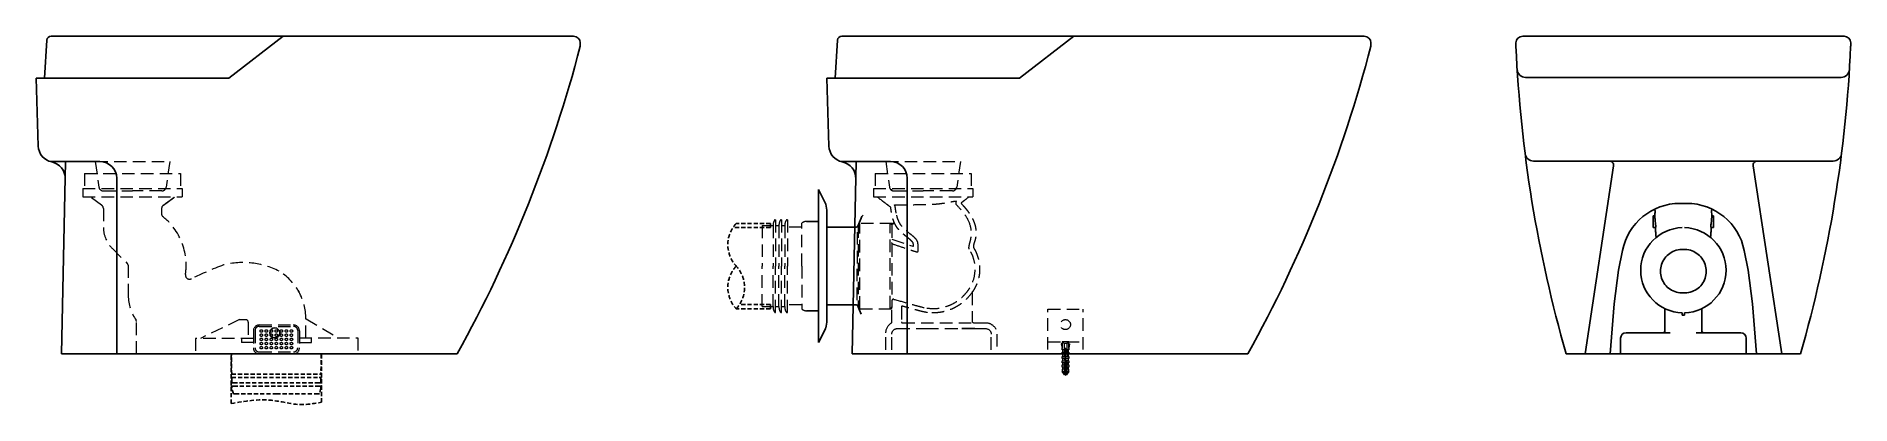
# Model space of a CAD drawing. Extents: x -7692 to 9871, y -72 to 2456.
# Drawn here: x 7703 to 9871, y 280 to 721 of the extents above.
import ezdxf

# ---------------------------------------------------------------- set-up
doc = ezdxf.new("R2010")
doc.units = 0
doc.header["$LTSCALE"] = 20
doc.header["$MEASUREMENT"] = 0
doc.linetypes.add('HIDDEN', pattern=[0.375, 0.25, -0.125])
doc.layers.get('0').update_dxf_attribs({"linetype": 'CONTINUOUS'})
doc.layers.add('3', color=3, linetype='CONTINUOUS')

msp = doc.modelspace()

# ---------------------------------------------------------------- linework, layer by layer
at = {"color": 7}
for p, q in [((7712.7, 671), (7715.4, 716.3)), ((7720.4, 721), (8344.7, 721)), ((7997.7, 721), (7932.7, 671)), ((8343.7, 721), (8343.7, 721)), ((8657.5, 671), (8660.2, 716.3)), ((8665.2, 721), (9289.5, 721)), ((8942.5, 721), (8877.5, 671)), ((9288.5, 721), (9288.5, 721)), ((9670.9, 721), (9478.9, 721)), ((9670.9, 721), (9862.9, 721)), ((9679.9, 721), (9775.9, 721)), ((8352.7, 713), (8352.7, 709)), ((9297.5, 713), (9297.5, 709)), ((9470.9, 713), (9470.9, 709)), ((9870.9, 713), (9870.9, 709)), ((7932.7, 671), (7702.7, 671)), ((7702.7, 671), (7705.1, 589.5)), ((8877.5, 671), (8647.5, 671)), ((8647.5, 671), (8649.8, 589.5)), ((9482.3, 671.7), (9859.4, 671.7)), ((7719.6, 571), (7778.8, 571)), ((7737.7, 571), (7732.7, 341)), ((8664.3, 571), (8723.5, 571)), ((8682.5, 571), (8677.5, 341)), ((9491.7, 571.7), (9850.1, 571.7)), ((9553.4, 341), (9587.5, 565.9)), ((9788.4, 341), (9754.3, 565.9)), ((7798.8, 551), (7798.8, 516.4)), ((8743.5, 551), (8743.5, 516.4)), ((8637.5, 446), (8637.5, 537.5)), ((8646.1, 520.1), (8637.5, 537.5)), ((9666.8, 521), (9670.9, 521)), ((9675, 521), (9670.9, 521)), ((7798.8, 516.4), (7798.8, 341)), ((8637.5, 499.5), (8622.9, 499.5)), ((8647.5, 446), (8647.5, 510.6)), ((8688.3, 503.4), (8684.3, 493.7)), ((8743.5, 516.4), (8743.5, 341)), ((9637, 506.1), (9634.7, 506.1)), ((9634.7, 506.1), (9634.7, 492.3)), ((9707.1, 506.1), (9704.8, 506.1)), ((9707.1, 506.1), (9707.1, 492.3)), ((8647.5, 492.5), (8647.5, 492.5)), ((8682.5, 492.5), (8647.5, 492.5)), ((8647.7, 492.5), (8647.5, 492.5)), ((9634.7, 492.3), (9637.8, 492.3)), ((9704, 492.3), (9707.1, 492.3)), ((9593.4, 441), (9598.1, 464.7)), ((9748.4, 441), (9743.6, 464.7)), ((8637.5, 446), (8637.5, 354.5)), ((8647.5, 446), (8647.5, 381.4)), ((9588.4, 401), (9593.4, 441)), ((9753.4, 401), (9748.4, 441)), ((8637.5, 392.5), (8622.9, 392.5)), ((8647.5, 399.5), (8647.5, 399.5)), ((8647.7, 399.5), (8647.5, 399.5)), ((8682.5, 399.5), (8647.5, 399.5)), ((8688.3, 388.5), (8684.3, 398.2)), ((9583.4, 341), (9588.4, 401)), ((9648.9, 395), (9648.9, 368.3)), ((9692.9, 395), (9692.9, 368.3)), ((9758.4, 341), (9753.4, 401)), ((8646.1, 371.9), (8637.5, 354.5)), ((9669.4, 389.5), (9669.4, 387.2)), ((9669.4, 387.2), (9670.9, 387.2)), ((9672.4, 387.2), (9670.9, 387.2)), ((9672.4, 389.5), (9672.4, 387.2)), ((9595.9, 341), (9595.9, 359.8)), ((9623.1, 366.3), (9602.4, 366.3)), ((9655.3, 366.3), (9623.1, 366.3)), ((9686.4, 366.3), (9718.6, 366.3)), ((9718.6, 366.3), (9739.4, 366.3)), ((9745.9, 341), (9745.9, 359.8)), ((8205.7, 341), (7732.7, 341)), ((7996.7, 341), (8079.4, 341)), ((9150.5, 341), (8677.5, 341)), ((9810.9, 341), (9530.9, 341))]:
    msp.add_line(p, q, dxfattribs=at)
at = {"linetype": 'HIDDEN'}
for p, q in [((8580, 492), (8535.2, 492)), ((8580, 497), (8539.1, 497)), ((8580, 492), (8580, 497)), ((8580, 394.9), (8539.1, 394.9)), ((8580, 399.9), (8543, 399.9)), ((8580, 399.9), (8580, 394.9)), ((7935.6, 281.5), (7935.6, 341)), ((7936.2, 316.5), (7936.1, 341)), ((8043, 341), (8042.9, 316.5)), ((8043.6, 283), (8043.6, 341)), ((7935.6, 316), (7935.6, 313)), ((7936.2, 316.5), (7936.1, 316.5)), ((7936.3, 312.5), (7936.1, 312.5)), ((7938.1, 306.5), (7936.1, 306.5)), ((7938.1, 316.5), (7936.2, 316.5)), ((7936.2, 316.5), (8043.1, 316.5)), ((7936.3, 312.5), (7938.4, 312.5)), ((7936.3, 306.5), (7936.3, 312.5)), ((7936.3, 312.5), (8043.1, 312.5)), ((7938.1, 306.5), (8041.1, 306.5)), ((8040.8, 312.5), (8042.9, 312.5)), ((8042.9, 316.5), (8041.1, 316.5)), ((8043.1, 306.5), (8041.1, 306.5)), ((8042.9, 312.5), (8042.8, 306.5)), ((8043.6, 316), (8043.6, 313)), ((7936.1, 302.5), (7938.4, 302.5)), ((7936.3, 300), (7936.3, 302.5)), ((7938.2, 293), (7936.3, 300)), ((7940.2, 293), (7938.2, 293)), ((7938.4, 302.5), (8040.8, 302.5)), ((7940.2, 293), (7989.6, 293)), ((7989.6, 293), (8039, 293)), ((8041, 293), (8039, 293)), ((8040.8, 302.5), (8043.1, 302.5)), ((8042.8, 300), (8041, 293)), ((8042.8, 302.5), (8042.8, 300))]:
    msp.add_line(p, q, dxfattribs=at)
at = {"color": 2, "linetype": 'Continuous', "lineweight": 0}
msp.add_line((7822.5, 341), (8087, 341), dxfattribs=at)
at = {"color": 7}
msp.add_circle((7987.7, 366), 6, dxfattribs=at)
for centre, radius, start, end in [((7720.4, 716), 5, 90, 176.5664), ((8344.7, 713), 8, 0, 90), ((8665.2, 716), 5, 90, 176.5664), ((9289.5, 713), 8, 0, 90), ((9478.9, 713), 8, 90, 180), ((9862.9, 713), 8, 360, 90), ((6830.6, 1103.6), 1572.4, 330.9864, 345.4645), ((7775.4, 1103.6), 1572.4, 330.9864, 345.4645), ((11051.7, 777.8), 1582.3, 182.494, 196.0264), ((8290, 777.8), 1582.3, 343.9736, 357.506), ((9482.3, 681.7), 10, 183.5056, 270), ((9859.4, 681.7), 10, 270, 356.4944), ((7725.1, 590.2), 20, 181.9092, 258.7412), ((8669.8, 590.2), 20, 181.9092, 258.7412), ((7717.3, 551), 20, 358.7546, 78.7412), ((7778.8, 551), 20, 0, 90), ((8662, 551), 20, 358.7546, 78.7412), ((8723.5, 551), 20, 0, 90), ((9491.7, 581.7), 10, 187.166, 270), ((9582.6, 566.7), 5, 351.3738, 90), ((9759.2, 566.7), 5, 90, 188.6262), ((9850.1, 581.7), 10, 270, 352.834), ((9666.8, 451), 70, 90, 168.6901), ((9675, 451), 70, 11.3099, 90), ((8612.5, 510.6), 35, 0, 15.7342), ((8697.2, 499), 10, 128.9254, 153.7566), ((8682.5, 494.5), 2, 270, 337.9163), ((9670.9, 441), 51, 271.6854, 88.3146), ((8612.5, 381.4), 35, 344.2658, 0), ((9646.9, 368.3), 2, 270, 0), ((9739.4, 359.8), 6.5, 0, 90)]:
    msp.add_arc(centre, radius, start, end, dxfattribs=at)
at = {"linetype": 'HIDDEN'}
for centre, radius, start, end in [((8566.7, 471.5), 37.6, 137.2264, 222.7736), ((8566.7, 420.4), 37.6, 137.2264, 222.7736), ((8511.5, 420.4), 37.6, 317.2264, 42.7736), ((7936.1, 316), 0.5, 90, 180), ((7936.1, 313), 0.5, 180, 270), ((7936.1, 306), 0.5, 90, 180), ((8043.1, 316), 0.5, 0, 90), ((8043.1, 313), 0.5, 270, 360), ((8043.1, 306), 0.5, 0, 90), ((7936.1, 303), 0.5, 180, 270), ((8043.1, 303), 0.5, 270, 0)]:
    msp.add_arc(centre, radius, start, end, dxfattribs=at)
at = {"color": 7, "extrusion": (0, 0, -1)}
for centre, radius, start, end in [((-9670.9, 441), 51, 271.6854, 88.3146), ((-9602.4, 359.8), 6.5, 0, 90), ((-9694.9, 368.3), 2, 270, 0)]:
    msp.add_arc(centre, radius, start, end, dxfattribs=at)
at = {"color": 5}
for centre, radius, start, end in [((8682.5, 397.5), 2, 22.0837, 90), ((8697.2, 393), 10, 206.2434, 207.6566)]:
    msp.add_arc(centre, radius, start, end, dxfattribs=at)
at = {"color": 7}
for points, knots in [([(9636.4, 514), (9636.4, 513.9), (9636.5, 513.4), (9636.7, 512.9), (9636.9, 512.5), (9637, 512.3), (9637, 512.3)], [0.2942237, 0.2942237, 0.2942237, 0.2942237, 0.4745054, 0.7665166, 0.8938595, 1, 1, 1, 1]), ([(9637.1, 510), (9637, 509.5), (9637, 507.3), (9637, 504.8), (9637, 503.7), (9637, 503.4)], [0, 0, 0, 0, 0.447547, 0.853974, 1, 1, 1, 1]), ([(9637, 503.5), (9637, 502.3), (9637.2, 500.8), (9637.6, 497.4), (9637.8, 495.6), (9638, 493.1), (9637.9, 492.3), (9637.8, 492.3)], [0, 0, 0, 0, 0.295899, 0.295899, 0.647949, 0.647949, 1, 1, 1, 1]), ([(9704.7, 503.4), (9704.7, 502.2), (9704.6, 500.7), (9704.2, 497.4), (9703.9, 495.6), (9703.7, 493.1), (9703.8, 492.3), (9704, 492.3)], [0, 0, 0, 0, 0.291722, 0.291722, 0.645861, 0.645861, 1, 1, 1, 1]), ([(9704.7, 512.3), (9704.8, 512.3), (9705, 512.7), (9705.2, 513.3), (9705.4, 513.9), (9705.4, 514)], [0, 0, 0, 0, 0.1061988, 0.5245892, 0.7056371, 0.7056371, 0.7056371, 0.7056371]), ([(9704.7, 503.4), (9704.8, 503.5), (9704.8, 504.5), (9704.8, 506.9), (9704.8, 509.3), (9704.7, 510)], [0, 0, 0, 0, 0.055693, 0.508269, 1, 1, 1, 1]), ([(9637.4, 492.3), (9637.4, 492.3), (9637.5, 491.8), (9637.5, 490.7), (9637.7, 489), (9637.8, 487.1), (9638, 484.8), (9638.1, 483), (9638.2, 482)], [0, 0, 0, 0, 0.003867, 0.179908, 0.341912, 0.533019, 0.753019, 1, 1, 1, 1]), ([(9703.6, 482), (9703.7, 483.1), (9703.8, 484.9), (9704, 487.1), (9704.1, 488.7), (9704.2, 490), (9704.2, 491.2), (9704.3, 492), (9704.3, 492.3)], [0, 0, 0, 0, 0.259788, 0.468559, 0.624096, 0.749135, 0.875476, 1, 1, 1, 1]), ([(9670.9, 413.8), (9665.2, 413.6), (9659.6, 415.2), (9650.3, 421.4), (9646.7, 426.1), (9643.1, 436.8), (9643.1, 442.6), (9646.6, 453.3), (9650.1, 458), (9654.7, 461.2)], [0, 0, 0, 0, 0.25, 0.25, 0.5, 0.5, 0.75, 0.75, 1, 1, 1, 1]), ([(9670.9, 413.8), (9676.5, 413.6), (9682.2, 415.2), (9691.5, 421.4), (9695.1, 426.1), (9698.7, 436.8), (9698.7, 442.6), (9695.2, 453.3), (9691.7, 458), (9687, 461.2)], [0, 0, 0, 0, 0.25, 0.25, 0.5, 0.5, 0.75, 0.75, 1, 1, 1, 1]), ([(9669.4, 389.5), (9669.4, 389.5), (9669.4, 389.6), (9669.4, 389.7), (9669.4, 389.8), (9669.4, 389.8), (9669.4, 389.9), (9669.4, 389.9), (9669.4, 390), (9669.4, 390), (9669.4, 390), (9669.4, 390)], [0, 0, 0, 0, 0.215055, 0.215055, 0.430112, 0.430112, 0.645129, 0.645129, 0.860058, 0.860058, 1, 1, 1, 1]), ([(9672.4, 389.5), (9672.4, 389.5), (9672.4, 389.6), (9672.4, 389.7), (9672.4, 389.8), (9672.4, 389.8), (9672.4, 389.9), (9672.4, 389.9), (9672.4, 390), (9672.4, 390), (9672.4, 390), (9672.4, 390)], [0, 0, 0, 0, 0.215055, 0.215055, 0.430112, 0.430112, 0.645129, 0.645129, 0.860058, 0.860058, 1, 1, 1, 1])]:
    msp.add_open_spline(points, degree=3, knots=knots, dxfattribs=at)
for points, degree in [([(9637.1, 512.3), (9637.1, 511.1), (9637.1, 510)], 2), ([(9704.7, 510), (9704.6, 511.1), (9704.6, 512.3)], 2), ([(9638.2, 482.2), (9638.2, 481.6), (9638.3, 480.9), (9638.3, 480.2)], 3), ([(9703.5, 480.1), (9703.5, 480.9), (9703.5, 481.6), (9703.6, 482.2)], 3), ([(9654.7, 461.2), (9659.4, 464.5), (9665.2, 466.1), (9670.9, 465.9)], 3), ([(9687, 461.2), (9682.3, 464.5), (9676.6, 466.1), (9670.9, 465.9)], 3)]:
    msp.add_open_spline(points, degree=degree, dxfattribs=at)
at = {"linetype": 'HIDDEN'}
msp.add_spline([(7935.6, 281.5), (7983.9, 285.4), (8017.1, 280.4), (8043.6, 283)], degree=3, dxfattribs=at)
at = {"layer": '3', "color": 7, "linetype": 'HIDDEN', "lineweight": 0, "ltscale": 3}
for p, q in [((7773.2, 571), (7862.2, 571)), ((7773.2, 571), (7777.6, 540.3)), ((7862.2, 571), (7857.8, 540.3)), ((8718, 571), (8807, 571)), ((8718, 571), (8722.3, 540.3)), ((8807, 571), (8802.6, 540.3)), ((7760.2, 556.9), (7875.2, 556.9)), ((7760.2, 556.9), (7760.2, 538.9)), ((7875.2, 556.9), (7875.2, 538.9)), ((8705, 556.9), (8820, 556.9)), ((8705, 556.9), (8705, 538.9)), ((8820, 556.9), (8820, 538.9)), ((7758.2, 538.9), (7877.2, 538.9)), ((7758.2, 538.9), (7758.2, 528.9)), ((7758.2, 528.9), (7877.2, 528.9)), ((7780.8, 518.8), (7766.9, 528.9)), ((7780.8, 518.8), (7766.9, 528.9)), ((7780.8, 518.8), (7767.6, 528.4)), ((7780.8, 518.8), (7767.6, 528.4)), ((7782.6, 536), (7817.7, 536)), ((7852.9, 536), (7817.7, 536)), ((7854.6, 518.8), (7868.5, 528.9)), ((7877.2, 538.9), (7877.2, 528.9)), ((8703, 538.9), (8822, 538.9)), ((8703, 538.9), (8703, 528.9)), ((8703, 528.9), (8822, 528.9)), ((8724.6, 538.2), (8725, 536)), ((8727.3, 536), (8762.5, 536)), ((8797.6, 536), (8762.5, 536)), ((8800.3, 538.2), (8800, 536)), ((8822, 538.9), (8822, 528.9)), ((7782.9, 514.8), (7782.9, 491.5)), ((7852.5, 514.8), (7852.5, 507.8)), ((8585.8, 501.5), (8586, 501.5)), ((8586.2, 501.3), (8586.2, 446)), ((8592.8, 501.5), (8593, 501.5)), ((8593.2, 501.3), (8593.2, 446)), ((8599.8, 501.5), (8600, 501.5)), ((8600.2, 501.3), (8600.2, 446)), ((8727.8, 498.7), (8727.8, 498.7)), ((8570.2, 494.5), (8583.2, 494.5)), ((8570.2, 494.5), (8570.2, 446)), ((8583.2, 494.5), (8583.2, 446)), ((8586.2, 494.5), (8590.2, 494.5)), ((8590.2, 494.5), (8590.2, 446)), ((8593.2, 494.5), (8597.2, 494.5)), ((8597.2, 494.5), (8597.2, 446)), ((8617.5, 492.5), (8600.2, 492.5)), ((8617.5, 446), (8617.5, 497.5)), ((8683.6, 486.7), (8683.6, 446)), ((8685, 494.8), (8685, 396.9)), ((8687, 394.9), (8687, 496.8)), ((8725.8, 496.8), (8687, 496.8)), ((8723, 395.3), (8723, 496.6)), ((8723, 496.6), (8725.8, 496.6)), ((8725.8, 496.2), (8724.3, 496.2)), ((8725, 494.6), (8725, 397.3)), ((8725, 478.2), (8750.3, 469.7)), ((8725.8, 496.6), (8725.8, 496.2)), ((8727.8, 498.7), (8727.8, 498.7)), ((7793.6, 467), (7811.5, 449.2)), ((7812.4, 447.1), (7812.4, 410.6)), ((8570.2, 397.5), (8570.2, 446)), ((8583.2, 397.5), (8583.2, 446)), ((8586.2, 390.7), (8586.2, 446)), ((8590.2, 397.5), (8590.2, 446)), ((8593.2, 390.7), (8593.2, 446)), ((8597.2, 397.5), (8597.2, 446)), ((8600.2, 390.7), (8600.2, 446)), ((8617.5, 446), (8617.5, 394.5)), ((8683.6, 405.3), (8683.6, 446)), ((8821, 414.4), (8821, 380.2)), ((8570.2, 397.5), (8583.2, 397.5)), ((8585.8, 390.5), (8586, 390.5)), ((8586.2, 397.5), (8590.2, 397.5)), ((8592.8, 390.5), (8593, 390.5)), ((8593.2, 397.5), (8597.2, 397.5)), ((8599.8, 390.5), (8600, 390.5)), ((8617.5, 399.5), (8600.2, 399.5)), ((8687, 394.9), (8724.5, 394.9)), ((8724.5, 395.3), (8723, 395.3)), ((8724.5, 394.9), (8724.5, 395.3)), ((8725, 378.4), (8725, 394.8)), ((8736.5, 397.1), (8736.5, 379.2)), ((8911.5, 346), (8911.5, 394.5)), ((8911.5, 394.5), (8953.5, 394.5)), ((8953.5, 346), (8953.5, 394.5)), ((7822.5, 341), (7822.5, 379.5)), ((7945.6, 381.9), (7898.8, 359.5)), ((7945.6, 381.9), (7953, 381.9)), ((7956, 378.9), (7956, 359.5)), ((7964.1, 368.8), (7964.1, 348.3)), ((7969.1, 375.5), (8010.1, 375.5)), ((7969.1, 373.8), (8010.1, 373.8)), ((8015.1, 368.8), (8015.1, 348.3)), ((8024.9, 360), (8024.9, 385.3)), ((8025.1, 382.7), (8063.4, 360.4)), ((8731.5, 371.2), (8765.8, 371.2)), ((8737.5, 378.2), (8767.3, 378.2)), ((8737.5, 378.2), (8823, 378.2)), ((8765.8, 371.2), (8789.1, 371.2)), ((8789.1, 371.2), (8827.7, 371.2)), ((8808.7, 371.2), (8828.7, 371.2)), ((8813.2, 371.2), (8808.7, 371.2)), ((8813.2, 371.2), (8808.7, 371.2)), ((8813.2, 371.2), (8824.2, 371.2)), ((8824.2, 371.2), (8813.2, 371.2)), ((8824.2, 371.2), (8813.2, 371.2)), ((8813.2, 371.2), (8824.2, 371.2)), ((8823, 378.2), (8837.2, 378.2)), ((8824.2, 371.2), (8828.7, 371.2)), ((8824.2, 371.2), (8828.7, 371.2)), ((8827.7, 371.2), (8837.2, 371.2)), ((7962.1, 359.5), (7892.8, 359.5)), ((7892.8, 359.5), (7892.8, 341)), ((7947.9, 359.5), (7947.9, 354.5)), ((7962.1, 354.5), (7947.9, 354.5)), ((7962.1, 368.5), (7962.1, 348)), ((8017.1, 368.5), (8017.1, 348)), ((8017.1, 360), (8087, 360)), ((8017.1, 354.5), (8031.5, 354.5)), ((8031.5, 354.5), (8031.5, 360)), ((8087, 360), (8087, 341)), ((8718, 345.9), (8718, 366.3)), ((8725, 345.9), (8725, 364.7)), ((8843.7, 345.9), (8843.7, 364.7)), ((8850.7, 364.7), (8850.7, 345.9)), ((8911.5, 355.3), (8953.5, 355.3)), ((8928.5, 352.9), (8927.5, 352.9)), ((8927.5, 352.9), (8928.5, 347.7)), ((8936.4, 355.3), (8928.5, 355.3)), ((8928.5, 355.3), (8928.5, 347.3)), ((8928.5, 345.7), (8928.5, 348.2)), ((8935.8, 355.3), (8929.1, 355.3)), ((8929.1, 355.2), (8930.9, 353.3)), ((8934, 353.3), (8930.9, 353.3)), ((8930.9, 353.3), (8930.9, 319.2)), ((8932.9, 347.3), (8932, 347.3)), ((8932, 347.3), (8932, 317.6)), ((8932.9, 317.6), (8932.9, 347.3)), ((8935.9, 355.2), (8934, 353.3)), ((8934, 353.3), (8934, 319.2)), ((8936.4, 347.3), (8936.4, 355.3)), ((8936.4, 352.9), (8937.5, 352.9)), ((8937.5, 352.9), (8936.4, 347.7)), ((8936.4, 348.2), (8936.4, 345.7)), ((7969.1, 343.3), (8010.1, 343.3)), ((8932, 345.7), (8928.5, 345.7)), ((8928.5, 340.5), (8928.5, 343.1)), ((8928.5, 343.1), (8932, 343.1)), ((8932, 340.5), (8928.5, 340.5)), ((8928.5, 335.4), (8928.5, 338)), ((8928.5, 338), (8932, 338)), ((8932, 335.4), (8928.5, 335.4)), ((8928.5, 330.3), (8928.5, 332.8)), ((8928.5, 332.8), (8932, 332.8)), ((8932, 330.3), (8928.5, 330.3)), ((8928.5, 325.1), (8928.5, 327.7)), ((8928.5, 327.7), (8932, 327.7)), ((8929.1, 345.7), (8929.1, 343.1)), ((8929.1, 340.5), (8929.1, 338)), ((8929.1, 335.4), (8929.1, 332.8)), ((8929.1, 330.3), (8929.1, 327.7)), ((8934.5, 335.3), (8930.5, 334)), ((8934.5, 333.5), (8930.5, 332.2)), ((8934.5, 331.7), (8930.5, 330.4)), ((8934.5, 330), (8930.5, 328.6)), ((8934.5, 328.2), (8930.5, 326.9)), ((8934.5, 326.4), (8930.5, 325.1)), ((8936.4, 345.7), (8932.9, 345.7)), ((8932.9, 343.1), (8936.4, 343.1)), ((8936.4, 340.5), (8932.9, 340.5)), ((8932.9, 338), (8936.4, 338)), ((8936.4, 335.4), (8932.9, 335.4)), ((8932.9, 332.8), (8936.4, 332.8)), ((8936.4, 330.3), (8932.9, 330.3)), ((8932.9, 327.7), (8936.4, 327.7)), ((8935.8, 345.7), (8935.8, 343.1)), ((8935.8, 340.5), (8935.8, 338)), ((8935.8, 335.4), (8935.8, 332.8)), ((8935.8, 330.3), (8935.8, 327.7)), ((8936.4, 343.1), (8936.4, 340.5)), ((8936.4, 338), (8936.4, 335.4)), ((8936.4, 332.8), (8936.4, 330.3)), ((8936.4, 327.7), (8936.4, 325.1)), ((8932, 325.1), (8928.5, 325.1)), ((8928.5, 322.6), (8928.5, 320)), ((8932, 322.6), (8928.5, 322.6)), ((8931.3, 316), (8928.5, 320)), ((8928.5, 320), (8932, 320)), ((8929.1, 325.1), (8929.1, 322.6)), ((8934.5, 324.6), (8930.5, 323.3)), ((8934.5, 322.9), (8930.5, 321.6)), ((8934.5, 321.1), (8930.5, 319.8)), ((8934.5, 319.3), (8930.9, 318.2)), ((8930.9, 319.2), (8932.5, 315.2)), ((8933.7, 316), (8931.3, 316)), ((8933.9, 317.4), (8931.5, 316.6)), ((8932, 317.6), (8932.9, 317.6)), ((8934, 319.2), (8932.5, 315.2)), ((8936.4, 325.1), (8932.9, 325.1)), ((8936.4, 322.6), (8932.9, 322.6)), ((8932.9, 320), (8936.4, 320)), ((8936.4, 320), (8933.7, 316)), ((8935.8, 325.1), (8935.8, 322.6)), ((8936.4, 320), (8936.4, 322.6))]:
    msp.add_line(p, q, dxfattribs=at)
for centre, radius in [((7971.6, 368.3), 1.5), ((7977.6, 368.3), 1.5), ((7977.6, 368.3), 1.5), ((7983.6, 368.3), 1.5), ((7983.6, 368.3), 1.5), ((7989.6, 368.3), 1.5), ((7989.6, 368.3), 1.5), ((7995.6, 368.3), 1.5), ((7995.6, 368.3), 1.5), ((8001.6, 368.3), 1.5), ((8001.6, 368.3), 1.5), ((8007.6, 368.3), 1.5), ((8007.6, 368.3), 1.5), ((8932.5, 376), 6), ((7971.6, 363.3), 1.5), ((7971.6, 358.3), 1.5), ((7971.6, 353.3), 1.5), ((7971.6, 348.3), 1.5), ((7977.6, 363.3), 1.5), ((7977.6, 363.3), 1.5), ((7977.6, 358.3), 1.5), ((7977.6, 358.3), 1.5), ((7977.6, 353.3), 1.5), ((7977.6, 353.3), 1.5), ((7977.6, 348.3), 1.5), ((7977.6, 348.3), 1.5), ((7983.6, 363.3), 1.5), ((7983.6, 363.3), 1.5), ((7983.6, 358.3), 1.5), ((7983.6, 358.3), 1.5), ((7983.6, 353.3), 1.5), ((7983.6, 353.3), 1.5), ((7983.6, 348.3), 1.5), ((7983.6, 348.3), 1.5), ((7989.6, 363.3), 1.5), ((7989.6, 363.3), 1.5), ((7989.6, 358.3), 1.5), ((7989.6, 358.3), 1.5), ((7989.6, 353.3), 1.5), ((7989.6, 353.3), 1.5), ((7989.6, 348.3), 1.5), ((7989.6, 348.3), 1.5), ((7995.6, 363.3), 1.5), ((7995.6, 363.3), 1.5), ((7995.6, 358.3), 1.5), ((7995.6, 358.3), 1.5), ((7995.6, 353.3), 1.5), ((7995.6, 353.3), 1.5), ((7995.6, 348.3), 1.5), ((7995.6, 348.3), 1.5), ((8001.6, 363.3), 1.5), ((8001.6, 363.3), 1.5), ((8001.6, 358.3), 1.5), ((8001.6, 358.3), 1.5), ((8001.6, 353.3), 1.5), ((8001.6, 353.3), 1.5), ((8001.6, 348.3), 1.5), ((8001.6, 348.3), 1.5), ((8007.6, 363.3), 1.5), ((8007.6, 363.3), 1.5), ((8007.6, 358.3), 1.5), ((8007.6, 358.3), 1.5), ((8007.6, 353.3), 1.5), ((8007.6, 353.3), 1.5), ((8007.6, 348.3), 1.5), ((8007.6, 348.3), 1.5)]:
    msp.add_circle(centre, radius, dxfattribs=at)
for centre, radius, start, end in [((7782.6, 541), 5, 188.1301, 270), ((7852.9, 541), 5, 270, 351.8699), ((8727.3, 541), 5, 188.1301, 270), ((8797.6, 541), 5, 270, 351.8699), ((8808.3, 521.2), 0.5, 127.4713, 223.2608), ((7777.9, 514.8), 5, 0.0447, 54.1067), ((7857.5, 514.8), 5, 125.8861, 179.7556), ((7855.5, 507.8), 3, 179.7556, 231.4151), ((7807, 447), 74.8, 351.5468, 51.4151), ((8593.8, 495.2), 10.6, 146.9391, 184.1555), ((8585.8, 500.5), 1, 90, 146.9391), ((8586, 501.3), 0.2, 0, 90), ((8600.8, 495.2), 10.6, 146.9391, 184.1555), ((8592.8, 500.5), 1, 90, 146.9391), ((8593, 501.3), 0.2, 0, 90), ((8607.8, 495.2), 10.6, 146.9391, 184.1555), ((8599.8, 500.5), 1, 90, 146.9391), ((8600, 501.3), 0.2, 0, 90), ((8624.9, 486.4), 13.3, 103.9047, 123.7685), ((8622.9, 494.5), 5, 90, 103.9047), ((8723.4, 515.9), 0.5, 5.5039, 52.3246), ((7819.3, 492.7), 36.4, 181.8849, 225.0733), ((8750.4, 470.2), 0.5, 251.5388, 0.4513), ((8823.2, 471.1), 0.5, 167.2289, 180.4439), ((8823.2, 468.1), 0.5, 178.4553, 211.774), ((7809.4, 447.1), 3, 0.0895, 45.2408), ((7885.9, 435.3), 5, 171.5468, 296.5549), ((8057.5, 91.9), 378.8, 110.2437, 116.5549), ((7949.7, 353.9), 96.3, 63.2809, 103.9725), ((7957.9, 382.8), 67, 2.0828, 58.4605), ((8821.5, 414.4), 0.5, 144.9489, 180), ((7870.5, 413.1), 58.1, 182.4762, 213.3534), ((8593.8, 396.7), 10.6, 175.8445, 213.0609), ((8585.8, 391.5), 1, 213.0609, 270), ((8586, 390.7), 0.2, 270, 0), ((8600.8, 396.7), 10.6, 175.8445, 213.0609), ((8592.8, 391.5), 1, 213.0609, 270), ((8593, 390.7), 0.2, 270, 0), ((8607.8, 396.7), 10.6, 175.8445, 213.0609), ((8599.8, 391.5), 1, 213.0609, 270), ((8600, 390.7), 0.2, 270, 0), ((8624.9, 405.5), 13.3, 236.2315, 256.0953), ((8622.9, 397.5), 5, 256.0953, 270), ((8737.5, 397.1), 1, 74.2908, 180), ((7819.5, 379.5), 3, 0, 33.3534), ((7953, 378.9), 3, 0, 90), ((7969.1, 368.5), 7, 90, 180), ((7969.1, 368.8), 5, 90, 180), ((8010.1, 368.5), 7, 360, 90), ((8010.1, 368.8), 5, 0, 90), ((8724.5, 378.4), 0.5, 300, 0), ((8737.5, 379.2), 1, 180, 270), ((8823, 380.2), 2, 180, 270), ((7969.1, 348), 7, 179.7381, 270), ((7969.1, 348.3), 5, 180, 270), ((8010.1, 348.3), 5, 270, 0), ((8010.1, 348), 7, 270, 0), ((8064.9, 363), 3, 239.7939, 270), ((8929.1, 355.2), 0.0802, 90, 225), ((8935.8, 355.2), 0.0802, 315, 90)]:
    msp.add_arc(centre, radius, start, end, dxfattribs=at)
at = {"layer": '3', "color": 7, "linetype": 'HIDDEN', "lineweight": 0, "ltscale": 3, "extrusion": (0, 0, -1)}
for centre, radius, start, end in [((-8731.5, 366.3), 13.5, 0, 60), ((-8731.5, 364.7), 6.5, 0, 90), ((-8837.2, 364.7), 13.5, 90, 180), ((-8837.2, 364.7), 6.5, 90, 180)]:
    msp.add_arc(centre, radius, start, end, dxfattribs=at)
at = {"layer": '3', "color": 7, "linetype": 'HIDDEN', "lineweight": 0, "ltscale": 3}
for major_axis, ratio, start_param, end_param in [((0.354, -0.354), 0.983944, 0.793491, 2.348102), ((0.5, 0), 0.992126, 0, 1.570796)]:
    msp.add_ellipse((8724.5, 394.8), major_axis=major_axis, ratio=ratio, start_param=start_param, end_param=end_param, dxfattribs=at)
for points, degree in [([(7867.9, 528.4), (7863.5, 525.2), (7859.1, 522), (7854.7, 518.8)], 3), ([(7867.9, 528.4), (7854.7, 518.8)], 1), ([(7867.9, 528.4), (7863.5, 525.2), (7859.1, 522), (7854.7, 518.8)], 3), ([(8811.7, 524.4), (8810.5, 523.5), (8809.2, 522.6), (8808, 521.6)], 3), ([(8725.8, 496.6), (8725.8, 496.7), (8725.8, 496.8), (8725.8, 496.8)], 3), ([(8750.9, 470.2), (8750.9, 471.9), (8750.8, 473.5), (8750, 474.5)], 3), ([(8015.6, 417), (8015.9, 416.4), (8016.2, 415.8), (8016.6, 415.3)], 3), ([(8015.6, 417), (8015.9, 416.4), (8016.2, 415.8), (8016.6, 415.3)], 3), ([(8724.5, 395.3), (8724.5, 395.3), (8724.5, 395.3), (8724.5, 395.3)], 3), ([(8725, 394.8), (8725, 394.8), (8725, 394.8), (8725, 394.8)], 3), ([(8740.1, 397.4), (8739.3, 397.6), (8738.6, 397.8), (8737.8, 398)], 3), ([(8767.3, 390.7), (8767.3, 390.7), (8767.3, 390.6), (8767.3, 390.6)], 3)]:
    msp.add_open_spline(points, degree=degree, dxfattribs=at)
for points, knots in [([(8708.1, 528.6), (8708.1, 528.6), (8708.1, 528.5), (8708.2, 528.4), (8708.2, 528.4), (8708.2, 528.3), (8708.3, 528.3), (8708.3, 528.3)], [0, 0, 0, 0, 0.380921, 0.380921, 0.760557, 0.760557, 1, 1, 1, 1]), ([(8708.3, 528.3), (8710.6, 526.5), (8712.9, 524.6), (8715.3, 522.7), (8715.5, 522.6), (8715.6, 522.5)], [0.0055737, 0.0055737, 0.0055737, 0.0055737, 0.946357, 0.946357, 1, 1, 1, 1]), ([(8723.7, 516.3), (8722.6, 517.1), (8721.5, 518), (8718.7, 520.2), (8716.9, 521.5), (8712.9, 524.6), (8710.6, 526.5), (8708.3, 528.3)], [0, 0, 0, 0, 0.212526, 0.212526, 0.548914, 0.548914, 1, 1, 1, 1]), ([(8728.1, 519.4), (8728.2, 519.4), (8728.4, 519.4), (8729, 519.4), (8729.7, 519.4), (8732.5, 519.4), (8735.3, 519.4), (8742.1, 519.4), (8746.2, 519.4), (8755.2, 519.5), (8760, 519.6), (8767.1, 519.8), (8769.4, 519.8), (8774, 520), (8776.3, 520.1), (8779.6, 520.4), (8780.7, 520.5), (8782.8, 520.7), (8783.8, 520.9), (8786.9, 521.3), (8788.9, 521.6), (8794.3, 522.6), (8797.4, 523.2), (8800.6, 523.7), (8801.4, 523.8), (8802.1, 523.8), (8802.3, 523.9), (8802.4, 523.9)], [0, 0, 0, 0, 0.022457, 0.022457, 0.090678, 0.090678, 0.22712, 0.22712, 0.363562, 0.363562, 0.500004, 0.500004, 0.568225, 0.568225, 0.636446, 0.636446, 0.670556, 0.670556, 0.704667, 0.704667, 0.772888, 0.772888, 0.90933, 0.90933, 0.977551, 0.977551, 1, 1, 1, 1]), ([(8802.4, 519.1), (8802.1, 519.4), (8802, 519.8), (8801.8, 520.6), (8801.8, 521), (8801.8, 521.9), (8801.8, 522.3), (8802, 523.1), (8802.1, 523.5), (8802.4, 523.9)], [0, 0, 0, 0, 0.25, 0.25, 0.5, 0.5, 0.75, 0.75, 1, 1, 1, 1]), ([(8816.6, 528.3), (8815.2, 527.2), (8813.8, 526.1), (8810.9, 523.9), (8809.5, 522.7), (8808, 521.6)], [0, 0, 0, 0, 0.491962, 0.491962, 1, 1, 1, 1]), ([(8808, 520.9), (8808, 520.8), (8808.1, 520.8), (8808.4, 520.4), (8808.7, 520.1), (8809.3, 519.5), (8809.6, 519.2), (8810.4, 518.2), (8811, 517.6), (8811.9, 516.6), (8812.2, 516.2), (8812.6, 515.7), (8812.7, 515.6), (8813, 515.2), (8813.2, 515.1), (8813.6, 514.5), (8813.9, 514.2), (8814.4, 513.5), (8814.7, 513.1), (8815.6, 512), (8816.1, 511.3), (8816.9, 510.1), (8817.2, 509.8), (8817.8, 509), (8818, 508.6), (8818.6, 507.8), (8818.8, 507.4), (8819.3, 506.5), (8819.6, 506.1), (8820.3, 504.8), (8820.8, 503.9), (8821.8, 502.1), (8822.2, 501.1), (8823, 499.2), (8823.4, 498.2), (8823.9, 496.8), (8824, 496.6), (8824.1, 496), (8824.2, 495.8), (8824.4, 495), (8824.6, 494.4), (8825, 492.7), (8825.2, 491.6), (8825.4, 489.9), (8825.5, 489.3), (8825.6, 488.5), (8825.6, 488.4), (8825.6, 488.1), (8825.6, 487.9), (8825.6, 487.5), (8825.6, 487.2), (8825.7, 486.3), (8825.7, 485.7), (8825.6, 484.5), (8825.6, 483.9), (8825.5, 482.1), (8825.3, 480.9), (8825.1, 479.7)], [0, 0, 0, 0, 0.006479, 0.006479, 0.039596, 0.039596, 0.072713, 0.072713, 0.138948, 0.138948, 0.172066, 0.172066, 0.188624, 0.188624, 0.205183, 0.205183, 0.2383, 0.2383, 0.271418, 0.271418, 0.337652, 0.337652, 0.37077, 0.37077, 0.403887, 0.403887, 0.437005, 0.437005, 0.470122, 0.470122, 0.536357, 0.536357, 0.602591, 0.602591, 0.668826, 0.668826, 0.685385, 0.685385, 0.701944, 0.701944, 0.735061, 0.735061, 0.801296, 0.801296, 0.834413, 0.834413, 0.842692, 0.842692, 0.850972, 0.850972, 0.86753, 0.86753, 0.900648, 0.900648, 0.933765, 0.933765, 1, 1, 1, 1]), ([(8816.6, 528.3), (8816.7, 528.3), (8816.7, 528.4), (8816.8, 528.4), (8816.8, 528.5), (8816.8, 528.6), (8816.8, 528.6), (8816.8, 528.7)], [0, 0, 0, 0, 0.381879, 0.381879, 0.764662, 0.764662, 1, 1, 1, 1]), ([(8750, 474.5), (8749.8, 474.7), (8749.6, 474.9), (8749.4, 475.2), (8749.3, 475.3), (8749.2, 475.4), (8749.2, 475.4), (8749, 475.6), (8748.9, 475.7), (8748.7, 475.9), (8748.7, 476), (8748.6, 476.1), (8748.5, 476.1), (8748.3, 476.3), (8748.2, 476.4), (8747.8, 476.8), (8747.5, 477), (8747, 477.5), (8746.7, 477.8), (8746.1, 478.3), (8745.8, 478.5), (8745.4, 478.9), (8745.3, 478.9), (8745.2, 479.1), (8744.9, 479.3), (8744.7, 479.5), (8744.4, 479.7), (8744.4, 479.7), (8744.2, 479.9), (8743.9, 480.1), (8743.7, 480.3), (8743.3, 480.5), (8743.1, 480.7), (8742.8, 481), (8742.6, 481.1), (8742.2, 481.4), (8742, 481.6), (8741.6, 481.9), (8741.4, 482.1), (8741, 482.4), (8740.8, 482.6), (8740.4, 482.9), (8740.2, 483.1), (8739.8, 483.4), (8739.6, 483.6), (8739.2, 483.9), (8739, 484.1), (8738.7, 484.4), (8738.6, 484.5), (8738.3, 484.6), (8738.2, 484.7), (8737.9, 485), (8737.7, 485.2), (8737.3, 485.5), (8737.1, 485.7), (8736.7, 486.1), (8736.5, 486.3), (8736.1, 486.7), (8735.9, 486.9), (8735.5, 487.2), (8735.4, 487.3), (8735.2, 487.5), (8735.1, 487.6), (8734.9, 487.8), (8734.8, 488), (8734.6, 488.2), (8734.5, 488.3), (8734.2, 488.6), (8733.9, 488.9), (8733.6, 489.2), (8733.5, 489.4), (8733.2, 489.6), (8733, 489.9), (8732.8, 490.2), (8732.6, 490.4), (8732.5, 490.5), (8732.4, 490.7), (8732.2, 490.9), (8732, 491.1), (8731.8, 491.4), (8731.7, 491.6), (8731.3, 492.1), (8731.1, 492.4), (8730.7, 493), (8730.5, 493.4), (8730.2, 493.9), (8730.1, 494), (8729.9, 494.3), (8729.8, 494.5), (8729.5, 495), (8729.4, 495.3), (8729.1, 495.8), (8729, 495.9), (8728.9, 496.2), (8728.8, 496.4), (8728.6, 496.8), (8728.5, 497.1), (8728.3, 497.5), (8728.3, 497.6), (8728.2, 497.7), (8728.2, 497.8), (8728.1, 498), (8728, 498.2), (8727.8, 498.6), (8727.7, 498.9), (8727.5, 499.5), (8727.4, 499.8), (8727.1, 500.4), (8727, 500.7), (8726.8, 501.3), (8726.7, 501.6), (8726.5, 502.1), (8726.4, 502.4), (8726.3, 503), (8726.2, 503.3), (8725.8, 504.8), (8725.5, 505.9), (8725.2, 507.3), (8725.1, 507.6), (8725, 508.1), (8724.9, 508.4), (8724.8, 509.2), (8724.7, 509.8), (8724.5, 510.6), (8724.5, 510.9), (8724.4, 511.4), (8724.3, 511.8), (8724.3, 512.3), (8724.3, 512.5), (8724.2, 512.7), (8724.2, 513.1), (8724.1, 513.5), (8724.1, 513.9), (8724, 514.2), (8724, 514.3), (8724, 514.7), (8723.9, 515.2), (8723.9, 515.7), (8723.9, 515.9)], [0, 0, 0, 0, 0.031796, 0.031796, 0.039745, 0.039745, 0.047694, 0.047694, 0.063592, 0.063592, 0.071541, 0.071541, 0.07949, 0.07949, 0.095388, 0.095388, 0.127185, 0.127185, 0.158981, 0.158981, 0.190777, 0.190777, 0.198726, 0.198726, 0.206675, 0.222573, 0.222573, 0.230522, 0.230522, 0.238471, 0.254369, 0.254369, 0.270267, 0.270267, 0.286165, 0.286165, 0.302063, 0.302063, 0.317961, 0.317961, 0.333859, 0.333859, 0.349758, 0.349758, 0.365656, 0.365656, 0.381554, 0.381554, 0.389503, 0.389503, 0.397452, 0.397452, 0.41335, 0.41335, 0.429248, 0.429248, 0.445146, 0.445146, 0.461044, 0.461044, 0.468993, 0.468993, 0.476942, 0.476942, 0.484891, 0.484891, 0.49284, 0.49284, 0.508738, 0.508738, 0.516687, 0.516687, 0.524636, 0.532585, 0.532585, 0.53656, 0.53656, 0.540534, 0.548483, 0.548483, 0.556432, 0.556432, 0.57233, 0.57233, 0.588229, 0.588229, 0.596178, 0.596178, 0.604127, 0.604127, 0.620025, 0.620025, 0.627974, 0.627974, 0.635923, 0.635923, 0.651821, 0.651821, 0.655795, 0.655795, 0.65977, 0.65977, 0.667719, 0.667719, 0.683617, 0.683617, 0.699515, 0.699515, 0.715413, 0.715413, 0.731311, 0.731311, 0.747209, 0.747209, 0.763107, 0.763107, 0.8267, 0.8267, 0.842598, 0.842598, 0.858496, 0.858496, 0.890292, 0.890292, 0.90619, 0.90619, 0.922088, 0.930037, 0.930037, 0.937986, 0.937986, 0.953884, 0.961833, 0.961833, 0.969782, 0.969782, 0.98568, 1, 1, 1, 1]), ([(8725.8, 496.8), (8726, 496.8), (8726.2, 496.9), (8726.6, 497), (8726.8, 497.1), (8727.2, 497.4), (8727.3, 497.6), (8727.6, 498), (8727.7, 498.2), (8727.7, 498.5), (8727.8, 498.6), (8727.8, 498.7)], [0, 0, 0, 0, 0.22077, 0.22077, 0.441538, 0.441538, 0.662349, 0.662349, 0.883252, 0.883252, 1, 1, 1, 1]), ([(8729.1, 517.3), (8729.1, 517.5), (8729, 517.8), (8728.8, 518.3), (8728.7, 518.5), (8728.5, 519), (8728.3, 519.2), (8728.1, 519.4)], [0, 0, 0, 0, 0.335594, 0.335594, 0.662972, 0.662972, 1, 1, 1, 1]), ([(8730.4, 509.1), (8730.1, 510.2), (8729.9, 511.3), (8729.6, 513.3), (8729.5, 514.1), (8729.3, 515.7), (8729.2, 516.5), (8729.1, 517.3)], [0, 0, 0, 0, 0.419048, 0.419048, 0.715803, 0.715803, 1, 1, 1, 1]), ([(8753.8, 478.5), (8752.6, 479.7), (8751.4, 480.7), (8748.9, 482.9), (8747.6, 483.9), (8743.7, 487), (8741.2, 489.1), (8737.7, 492.7), (8736.7, 493.9), (8734.8, 496.6), (8734, 498.1), (8732, 502.6), (8731, 505.8), (8730.4, 509.1)], [0, 0, 0, 0, 0.125, 0.125, 0.25, 0.25, 0.5, 0.5, 0.625, 0.625, 0.75, 0.75, 1, 1, 1, 1]), ([(8819, 494), (8817.6, 498.9), (8815.2, 503.4), (8809.4, 511.7), (8806, 515.4), (8802.4, 519.1)], [0, 0, 0, 0, 0.5, 0.5, 1, 1, 1, 1]), ([(8685, 494.8), (8685, 495), (8685, 495.2), (8685.2, 495.6), (8685.3, 495.8), (8685.5, 496.2), (8685.7, 496.4), (8686.1, 496.6), (8686.3, 496.7), (8686.7, 496.8), (8686.8, 496.8), (8687, 496.8)], [0, 0, 0, 0, 0.194193, 0.194193, 0.409041, 0.409041, 0.623829, 0.623829, 0.838525, 0.838525, 1, 1, 1, 1]), ([(8724.3, 496.2), (8724.2, 496.2), (8724.1, 496.3), (8723.8, 496.5), (8723.6, 496.6), (8723.3, 496.6), (8723.1, 496.6), (8723, 496.6), (8723, 496.6), (8723, 496.6)], [0, 0, 0, 0, 0.286477, 0.286477, 0.732044, 0.732044, 0.993904, 0.993904, 1, 1, 1, 1]), ([(8724.3, 496.2), (8724.4, 496), (8724.6, 495.9), (8724.8, 495.5), (8724.9, 495.3), (8725, 494.9), (8725, 494.7), (8725, 494.6)], [0, 0, 0, 0, 0.363409, 0.363409, 0.744982, 0.744982, 1, 1, 1, 1]), ([(8725.8, 496.6), (8725.9, 496.6), (8726.1, 496.7), (8726.4, 496.7), (8726.6, 496.8), (8727, 497.1), (8727.2, 497.2), (8727.5, 497.6), (8727.6, 497.8), (8727.7, 498.2), (8727.8, 498.4), (8727.8, 498.7)], [0, 0, 0, 0, 0.137447, 0.137447, 0.352153, 0.352153, 0.567776, 0.567776, 0.783861, 0.783861, 1, 1, 1, 1]), ([(8728.1, 497.9), (8728.1, 497.9), (8728.1, 497.8), (8728, 497.6), (8727.9, 497.3), (8727.5, 496.9), (8727.3, 496.7), (8726.8, 496.4), (8726.6, 496.3), (8726.1, 496.2), (8725.9, 496.2), (8725.8, 496.2)], [0, 0, 0, 0, 0.012603, 0.012603, 0.284575, 0.284575, 0.55614, 0.55614, 0.826724, 0.826724, 1, 1, 1, 1]), ([(8756.5, 464.2), (8756.6, 466.7), (8756.6, 469.2), (8756.3, 472.9), (8756.2, 474.1), (8755.3, 476.5), (8754.6, 477.5), (8753.8, 478.5)], [0, 0, 0, 0, 0.5, 0.5, 0.75, 0.75, 1, 1, 1, 1]), ([(8817.5, 466.3), (8817.1, 467.4), (8817.2, 468.6), (8817.6, 471), (8817.9, 472.1), (8818.7, 475.5), (8819.3, 477.8), (8820.4, 484.8), (8820.3, 489.5), (8819, 494)], [0, 0, 0, 0, 0.125, 0.125, 0.25, 0.25, 0.5, 0.5, 1, 1, 1, 1]), ([(8825.1, 479.7), (8825, 479.1), (8824.9, 478.6), (8824.6, 477.5), (8824.4, 476.9), (8824.2, 476.3), (8824.2, 476.2), (8824.2, 476.2), (8824.2, 476.1), (8824.1, 476), (8824.1, 475.8), (8824, 475.7), (8823.9, 475.3), (8823.8, 475.1), (8823.7, 474.7), (8823.6, 474.5), (8823.5, 474.2), (8823.4, 474), (8823.4, 473.9), (8823.4, 473.9), (8823.4, 473.8), (8823.4, 473.8), (8823.3, 473.7), (8823.3, 473.7), (8823.3, 473.6), (8823.3, 473.5), (8823.2, 473.3), (8823.2, 473.2), (8823.1, 473.1), (8823.1, 473), (8823.1, 473), (8823.1, 473), (8823.1, 473), (8823.1, 473), (8823.1, 473), (8823.1, 473), (8823.1, 472.9), (8823.1, 472.7), (8823, 472.4), (8823, 472.3), (8823, 472.1), (8822.9, 472.1), (8822.9, 472), (8822.9, 472), (8822.9, 472), (8822.9, 472), (8822.9, 471.9), (8822.9, 471.8), (8822.8, 471.5), (8822.8, 471.3), (8822.7, 471.2)], [0, 0, 0, 0, 0.125917, 0.125917, 0.251835, 0.259705, 0.259705, 0.267575, 0.267575, 0.283314, 0.283314, 0.314794, 0.314794, 0.377752, 0.377752, 0.440711, 0.440711, 0.50367, 0.50367, 0.519409, 0.519409, 0.535149, 0.535149, 0.566628, 0.566628, 0.629587, 0.629587, 0.755505, 0.755505, 0.786984, 0.786984, 0.794854, 0.794854, 0.802724, 0.802724, 0.818463, 0.818463, 0.881422, 0.881422, 0.912901, 0.912901, 0.920771, 0.920771, 0.924706, 0.924706, 0.928641, 0.928641, 0.944381, 0.944381, 1, 1, 1, 1]), ([(8726.5, 472.2), (8726.2, 472.3), (8726, 472.4), (8725.7, 472.6), (8725.5, 472.8), (8725.3, 473.2), (8725.2, 473.4), (8725, 473.8), (8725, 474), (8725, 474.1)], [0, 0, 0, 0, 0.260871, 0.260871, 0.522571, 0.522571, 0.78357, 0.78357, 1, 1, 1, 1]), ([(8726.5, 472.2), (8731.6, 470.7), (8736.7, 468.9), (8744.4, 466.3), (8747, 465.5), (8750.9, 464.2), (8752.2, 463.8), (8753.8, 463.3), (8754.1, 463.2), (8754.7, 463), (8755.1, 462.8), (8755.7, 463), (8756, 463.1), (8756.4, 463.4), (8756.5, 463.6), (8756.7, 463.9), (8756.6, 464.1), (8756.5, 464.2)], [0, 0, 0, 0, 0.5, 0.5, 0.75, 0.75, 0.875, 0.875, 0.90625, 0.90625, 0.9375, 0.9375, 0.96875, 0.96875, 0.984375, 0.984375, 1, 1, 1, 1]), ([(8808.8, 408.6), (8810.7, 410.4), (8812.5, 412.3), (8814.1, 414.2), (8815.6, 416), (8817, 417.9), (8819.4, 421.9), (8820.5, 424), (8823.2, 430.4), (8824.2, 435.1), (8824.8, 444.3), (8824.4, 449.1), (8822.6, 455.8), (8821.8, 458), (8820.3, 461.2), (8819.8, 462.2), (8819, 463.8), (8818.7, 464.3), (8818, 465.3), (8817.7, 465.8), (8817.5, 466.3)], [-0.139058, -0.139058, -0.139058, -0.139058, 0, 0, 0, 0.125, 0.125, 0.25, 0.25, 0.5, 0.5, 0.75, 0.75, 0.875, 0.875, 0.9375, 0.9375, 0.96875, 0.96875, 1, 1, 1, 1]), ([(8822.8, 467.8), (8822.9, 467.6), (8823, 467.4), (8823.4, 466.8), (8823.8, 466.1), (8824.2, 465.5), (8824.3, 465.2), (8824.4, 465.1), (8824.6, 464.7), (8824.7, 464.4), (8825.4, 463), (8825.9, 461.9), (8826.6, 460.3), (8826.8, 459.7), (8827.2, 458.6), (8827.4, 458), (8828.3, 455.2), (8828.9, 452.9), (8829.5, 449.3), (8829.7, 448.1), (8829.8, 446.3), (8829.9, 445.7), (8829.9, 444.5), (8830, 443.9), (8830, 440.9), (8829.9, 438.4), (8829.4, 434.8), (8829.2, 433.6), (8828.8, 431.9), (8828.7, 431.3), (8828.4, 430.1), (8828.2, 429.5), (8827.7, 427.7), (8827.3, 426.6), (8826.6, 424.8), (8826.3, 424), (8825.9, 423.1), (8825.7, 422.7), (8825.6, 422.5), (8825.5, 422.3), (8825.4, 422.1), (8824.8, 420.8), (8824.3, 419.7), (8823.3, 418.2), (8823, 417.6), (8822.4, 416.6), (8822, 416.1), (8821.5, 415.3), (8821.3, 415), (8821.1, 414.7)], [0, 0, 0, 0, 0.01253, 0.01253, 0.044806, 0.052875, 0.052875, 0.060944, 0.060944, 0.077082, 0.077082, 0.141634, 0.141634, 0.17391, 0.17391, 0.206186, 0.206186, 0.33529, 0.33529, 0.399842, 0.399842, 0.432118, 0.432118, 0.464393, 0.464393, 0.593497, 0.593497, 0.658049, 0.658049, 0.690325, 0.690325, 0.722601, 0.722601, 0.787153, 0.787153, 0.819429, 0.835567, 0.835567, 0.843636, 0.843636, 0.851705, 0.851705, 0.916257, 0.916257, 0.948533, 0.948533, 0.980809, 0.980809, 1, 1, 1, 1]), ([(8822.7, 471.1), (8822.7, 470.7), (8822.7, 470.2), (8822.7, 469.8), (8822.7, 469.8), (8822.7, 469.7), (8822.7, 469.5), (8822.7, 469.4), (8822.7, 469.1), (8822.7, 468.9), (8822.7, 468.6), (8822.7, 468.6), (8822.7, 468.5), (8822.7, 468.4), (8822.7, 468.3), (8822.7, 468.2), (8822.7, 468.1)], [0, 0, 0, 0, 0.393732, 0.393732, 0.445116, 0.445116, 0.496499, 0.599266, 0.599266, 0.804799, 0.804799, 0.856182, 0.856182, 0.907565, 0.907565, 1, 1, 1, 1]), ([(8821, 414.6), (8823.4, 418.1), (8821.3, 414.9), (8819, 412), (8816.2, 408.3), (8813, 405.1), (8809.5, 402.3), (8808.6, 401.6), (8807.7, 400.9), (8805.7, 399.5), (8804.7, 398.8), (8803.1, 397.9), (8802.6, 397.6), (8801.5, 397), (8801, 396.7), (8798.2, 395.2), (8795.9, 394.2), (8792.4, 393), (8791.3, 392.6), (8788.9, 391.9), (8787.7, 391.6), (8784, 390.8), (8781.5, 390.4), (8776.6, 390), (8774.2, 389.9), (8767.3, 390.4)], [-0.609623, -0.609623, -0.609623, -0.609623, -0.336438, -0.336438, -0.336438, 0, 0, 0, 0.086539, 0.086539, 0.178488, 0.178488, 0.224462, 0.224462, 0.270436, 0.270436, 0.454332, 0.454332, 0.546281, 0.546281, 0.638229, 0.638229, 0.822125, 0.822125, 1, 1, 1, 1]), ([(8687, 394.9), (8686.9, 394.9), (8686.8, 394.9), (8686.5, 394.9), (8686.4, 395), (8686.1, 395.1), (8685.9, 395.2), (8685.5, 395.5), (8685.4, 395.7), (8685.2, 396.1), (8685.1, 396.3), (8685, 396.6), (8685, 396.8), (8685, 396.9)], [0, 0, 0, 0, 0.108031, 0.108031, 0.241185, 0.241185, 0.45608, 0.45608, 0.670971, 0.670971, 0.885928, 0.885928, 1, 1, 1, 1]), ([(8723, 395.3), (8723, 395.3), (8723, 395.3), (8723.2, 395.3), (8723.4, 395.3), (8723.7, 395.4), (8723.9, 395.5), (8724, 395.6)], [0, 0, 0, 0, 0.00831, 0.00831, 0.582113, 0.582113, 1, 1, 1, 1]), ([(8725, 397), (8725, 396.9), (8724.9, 396.7), (8724.8, 396.4), (8724.7, 396.2), (8724.4, 395.8), (8724.2, 395.7), (8724, 395.6)], [0, 0, 0, 0, 0.248236, 0.248236, 0.626185, 0.626185, 1, 1, 1, 1]), ([(8725, 394.4), (8725, 394.4), (8725, 394.5), (8725, 394.6), (8724.9, 394.6), (8724.9, 394.7), (8724.8, 394.8), (8724.7, 394.8), (8724.7, 394.9), (8724.6, 394.9), (8724.6, 394.9), (8724.5, 394.9)], [0, 0, 0, 0, 0.215055, 0.215055, 0.430112, 0.430112, 0.645129, 0.645129, 0.860058, 0.860058, 1, 1, 1, 1]), ([(8727.5, 406.2), (8727.3, 406.3), (8727.1, 406.3), (8726.7, 406.3), (8726.4, 406.2), (8726, 406.1), (8725.8, 405.9), (8725.5, 405.6), (8725.4, 405.5), (8725.2, 405.1), (8725.1, 404.8), (8725, 404.5), (8725, 404.4), (8725, 404.3)], [0, 0, 0, 0, 0.181719, 0.181719, 0.363512, 0.363512, 0.545023, 0.545023, 0.727439, 0.727439, 0.912046, 0.912046, 1, 1, 1, 1]), ([(8725, 397), (8725, 397), (8725, 397.1), (8725, 397.1), (8725, 397.2), (8725, 397.2), (8725, 397.2), (8725, 397.3), (8725, 397.3), (8725, 397.3)], [0, 0, 0, 0, 0.277961, 0.277961, 0.556101, 0.556101, 0.83194, 0.83194, 1, 1, 1, 1]), ([(8727.5, 406.2), (8734.1, 404.4), (8740.6, 402.6), (8750.4, 399.8), (8753.7, 398.9), (8760.2, 397.1), (8763.5, 396.3), (8766.8, 395.7)], [0, 0, 0, 0, 0.5, 0.5, 0.75, 0.75, 1, 1, 1, 1]), ([(8767.3, 390.4), (8767.1, 390.4), (8766.8, 390.5), (8766.5, 390.5), (8766.4, 390.5), (8766.2, 390.6), (8765.9, 390.6), (8765.6, 390.7), (8765.2, 390.7), (8765, 390.8), (8764.6, 390.8), (8764.5, 390.9), (8763.9, 391), (8763.5, 391.1), (8763, 391.2), (8762.8, 391.2), (8762.5, 391.3), (8762.5, 391.3), (8762.3, 391.3), (8762, 391.4), (8761.8, 391.5), (8761.4, 391.5), (8761.3, 391.6), (8760.8, 391.7), (8760.4, 391.8), (8759.5, 392), (8758.8, 392.2), (8757.5, 392.5), (8756.9, 392.7), (8756, 393), (8755.7, 393), (8755.2, 393.2), (8755.1, 393.2), (8754.8, 393.3), (8754, 393.5), (8753.3, 393.7), (8752.1, 394), (8751.5, 394.2), (8749.7, 394.7), (8748.5, 395.1), (8744.9, 396.1), (8742.5, 396.7), (8740.1, 397.4)], [0, 0, 0, 0, 0.017759, 0.017759, 0.026529, 0.026529, 0.035299, 0.052839, 0.052839, 0.070379, 0.070379, 0.087919, 0.087919, 0.122999, 0.122999, 0.140539, 0.140539, 0.149309, 0.149309, 0.158079, 0.175619, 0.175619, 0.193159, 0.193159, 0.228239, 0.228239, 0.298399, 0.298399, 0.368559, 0.368559, 0.403639, 0.403639, 0.421179, 0.421179, 0.438719, 0.508879, 0.508879, 0.579039, 0.579039, 0.71936, 0.71936, 1, 1, 1, 1]), ([(8766.8, 395.7), (8775.6, 395), (8778.9, 395.2), (8785.5, 396.3), (8788.7, 397.1), (8794.9, 399.4), (8797.9, 400.8), (8803.6, 404.2), (8806.2, 406.2), (8808.7, 408.5)], [0, 0, 0, 0, 0.25, 0.25, 0.5, 0.5, 0.75, 0.75, 1, 1, 1, 1]), ([(8808.8, 408.6), (8808.8, 408.6), (8808.8, 408.5), (8808.8, 408.5), (8808.7, 408.5), (8808.7, 408.5)], [0.8435454, 0.8435454, 0.8435454, 0.8435454, 0.8845646, 0.8845646, 1, 1, 1, 1])]:
    msp.add_open_spline(points, degree=3, knots=knots, dxfattribs=at)

doc.saveas('drawing.dxf')
